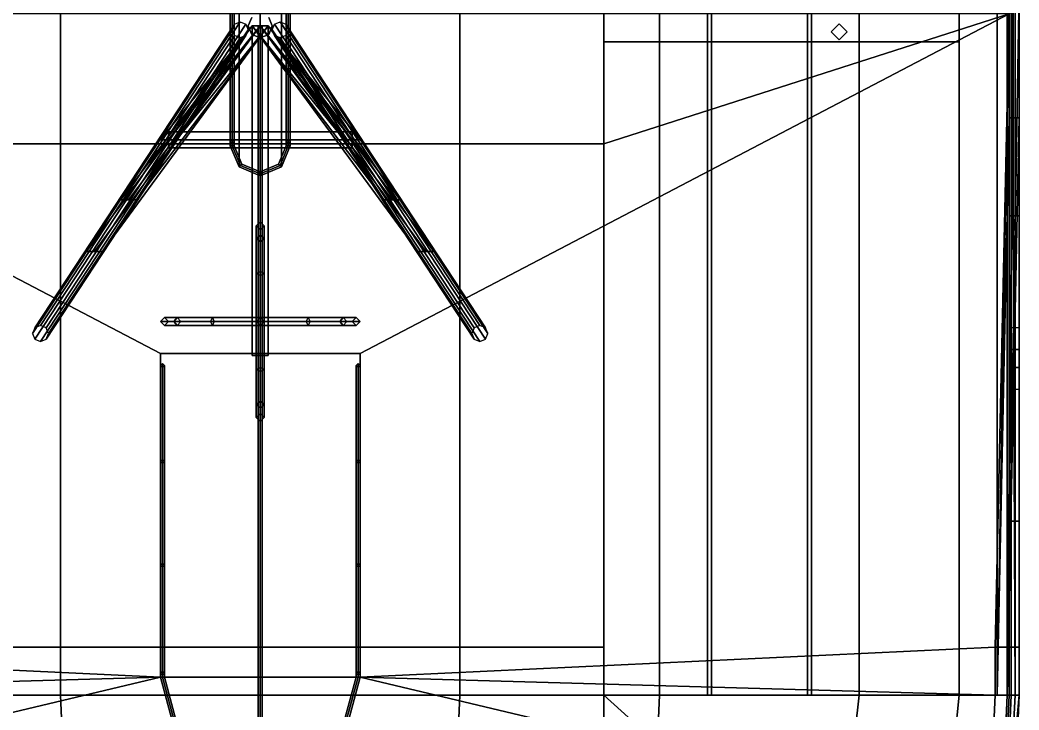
# Model space of a CAD drawing. Header units: millimetres. Extents: x -4 to 4, y -29 to 80.
# Drawn here: x -1.2 to 3.8, y -8.9 to -5.44 of the extents above; entities that cross this region are included whole.
import ezdxf

# ---------------------------------------------------------------- set-up
doc = ezdxf.new("R2010")
doc.units = ezdxf.units.MM
for name, color, linetype in [('deck', 2, 'Continuous'), ('railings', 6, 'Continuous'), ('rails', 5, 'Continuous'), ('superstructure', 3, 'Continuous')]:
    doc.layers.add(name, color=color, linetype=linetype)

msp = doc.modelspace()

# ---------------------------------------------------------------- linework, layer by layer
for points in [[(-2, -4.21, -2.33), (-1, -4.21, -2.36), (-1, -8.82, -2.36), (-2, -8.82, -2.33)], [(-1, -4.21, -2.36), (1, -4.21, -2.36), (1, -8.82, -2.36), (-1, -8.82, -2.36)], [(1, -4.21, -2.36), (2, -4.21, -2.33), (2, -8.82, -2.33), (1, -8.82, -2.36)], [(2, -4.21, -2.33), (3, -4.21, -2.15), (3, -8.82, -2.15), (2, -8.82, -2.33)], [(3, -4.21, -2.15), (3.5, -4.21, -1.75), (3.5, -8.82, -1.75), (3, -8.82, -2.15)], [(3.5, -4.21, -1.75), (3.8, -4.21, -0.91), (3.8, -8.82, -0.91), (3.5, -8.82, -1.75)], [(3.69, -8.82, 1.69), (3.69, -8.82, 1.69), (3.75, -5.29, 1.86), (3.69, -4.21, 1.69)], [(3.76, -4.21, 1.67), (3.74, -4.21, 1.69), (3.74, -8.82, 1.69), (3.76, -8.82, 1.67)], [(3.74, -4.21, 1.61), (3.76, -4.21, 1.63), (3.76, -8.82, 1.63), (3.74, -8.82, 1.61)], [(3.762, -4.21, 1.2751), (3.74, -4.21, 1.61), (3.74, -8.82, 1.61), (3.762, -6.44, 1.2751)], [(3.74, -8.82, 1.69), (3.74, -8.82, 1.69), (3.74, -4.21, 1.69), (3.8, -5.29, 1.86)], [(3.76, -4.21, 1.63), (3.76, -4.21, 1.67), (3.76, -8.82, 1.67), (3.76, -8.82, 1.63)], [(3.78, -4.21, 1.23), (3.762, -4.21, 1.2751), (3.762, -6.44, 1.2751), (3.78, -6.44, 1.23)], [(3.78, -4.21, 1), (3.7715, -4.21, 1.1301), (3.7715, -6.44, 1.1301), (3.78, -8.82, 1)], [(3.7715, -4.21, 1.1301), (3.78, -4.21, 1.16), (3.78, -6.44, 1.16), (3.7715, -6.44, 1.1301)], [(3.8, -4.21), (3.78, -4.21, 1), (3.78, -8.82, 1), (3.8, -8.82)], [(3.78, -4.21, 1.16), (3.78, -4.21, 1.23), (3.78, -6.44, 1.23), (3.78, -6.44, 1.16)], [(3.8, -4.21, -0.91), (3.8, -4.21), (3.8, -8.82), (3.8, -8.82, -0.91)], [(3.69, -8.82, 1.69), (3.69, -8.82, 1.69), (3.75, -5.93, 2.52), (3.75, -5.29, 1.86)], [(3.74, -8.82, 1.69), (3.74, -8.82, 1.69), (3.8, -5.29, 1.86), (3.8, -5.93, 2.52)], [(3.75, -5.93, 2.52), (3.8, -5.93, 2.52), (3.8, -5.29, 1.86), (3.75, -5.29, 1.86)], [(3.69, -8.82, 1.69), (3.75, -8.82, 3.56), (3.75, -6.42, 3.56), (3.75, -5.93, 2.52)], [(3.8, -8.82, 3.56), (3.74, -8.82, 1.69), (3.8, -5.93, 2.52), (3.8, -6.42, 3.56)], [(3.75, -6.42, 3.56), (3.8, -6.42, 3.56), (3.8, -5.93, 2.52), (3.75, -5.93, 2.52)], [(3.762, -6.5, 1.2751), (3.762, -6.44, 1.2751), (3.74, -8.82, 1.61)], [(3.75, -8.82, 3.56), (3.75, -8.82, 5.32), (3.75, -6.42, 5.32), (3.75, -6.42, 3.56)], [(3.75, -6.42, 5.32), (3.8, -6.42, 5.32), (3.8, -6.42, 3.56), (3.75, -6.42, 3.56)], [(3.78, -6.44, 1.16), (3.78, -6.44, 1.23), (3.762, -6.5, 1.2751), (3.7715, -6.5, 1.1301)], [(3.78, -6.44, 1.23), (3.762, -6.44, 1.2751), (3.762, -6.5, 1.2751)], [(3.7715, -6.44, 1.1301), (3.78, -6.44, 1.16), (3.7715, -6.5, 1.1301)], [(3.7715, -6.44, 1.1301), (3.7715, -6.5, 1.1301), (3.78, -8.82, 1)], [(3.8, -8.82, 5.32), (3.8, -8.82, 3.56), (3.8, -6.42, 3.56), (3.8, -6.42, 5.32)], [(3.7715, -6.5, 1.1301), (3.762, -6.5, 1.2751), (3.74, -8.82, 1.61), (3.78, -8.82, 1)], [(3.75, -7.09, 6.32), (3.75, -7.18, 6.32), (3.75, -7.29, 6.44), (3.75, -6.98, 6.44)], [(3.8, -6.98, 6.44), (3.8, -7.09, 6.32), (3.75, -7.09, 6.32), (3.75, -6.98, 6.44)], [(3.8, -7.29, 6.44), (3.8, -7.18, 6.32), (3.8, -7.09, 6.32), (3.8, -6.98, 6.44)], [(3.75, -7.09, 5.32), (3.75, -7.18, 5.32), (3.75, -7.18, 6.32), (3.75, -7.09, 6.32)], [(3.8, -7.09, 6.32), (3.8, -7.09, 5.32), (3.75, -7.09, 5.32), (3.75, -7.09, 6.32)], [(3.8, -7.18, 6.32), (3.8, -7.18, 5.32), (3.8, -7.09, 5.32), (3.8, -7.09, 6.32)], [(3.75, -7.18, 6.32), (3.75, -7.18, 5.32), (3.8, -7.18, 5.32), (3.8, -7.18, 6.32)], [(3.75, -7.29, 6.44), (3.75, -7.18, 6.32), (3.8, -7.18, 6.32), (3.8, -7.29, 6.44)], [(-0.72, -15.23, -2.36), (-1.72, -15.23, -2.33), (-2, -8.82, -2.33), (-1, -8.82, -2.36)], [(0.72, -15.23, -2.36), (-0.72, -15.23, -2.36), (-1, -8.82, -2.36), (1, -8.82, -2.36)], [(1.72, -15.23, -2.33), (0.72, -15.23, -2.36), (1, -8.82, -2.36), (2, -8.82, -2.33)], [(2.28, -15.23, -2.15), (1.72, -15.23, -2.33), (2, -8.82, -2.33), (3, -8.82, -2.15)], [(1.72, -8.82, 1.69), (1.72, -8.82, 3.56), (3.75, -8.82, 3.56), (3.69, -8.82, 1.69)], [(2.85, -15.23, -1.75), (2.28, -15.23, -2.15), (3, -8.82, -2.15), (3.5, -8.82, -1.75)], [(3.23, -15.23, -0.91), (2.85, -15.23, -1.75), (3.5, -8.82, -1.75), (3.8, -8.82, -0.91)], [(3.37, -15.23), (3.23, -15.23, -0.91), (3.8, -8.82, -0.91), (3.8, -8.82)], [(3.44, -15.23, 1), (3.37, -15.23), (3.8, -8.82), (3.78, -8.82, 1)], [(3.46, -15.23, 1.61), (3.44, -15.23, 1), (3.78, -8.82, 1), (3.74, -8.82, 1.61)], [(3.52, -15.23, 3.56), (3.46, -15.23, 1.69), (3.74, -8.82, 1.69), (3.8, -8.82, 3.56)], [(3.46, -15.23, 1.69), (3.48, -15.23, 1.67), (3.76, -8.82, 1.67), (3.74, -8.82, 1.69)], [(3.48, -15.23, 1.63), (3.46, -15.23, 1.61), (3.74, -8.82, 1.61), (3.76, -8.82, 1.63)], [(3.48, -15.23, 1.67), (3.48, -15.23, 1.63), (3.76, -8.82, 1.63), (3.76, -8.82, 1.67)], [(3.7212, -9.48, 3.56), (3.7212, -9.48, 5.32), (3.75, -8.82, 5.32), (3.75, -8.82, 3.56)], [(3.7712, -9.48, 5.32), (3.7712, -9.48, 3.56), (3.8, -8.82, 3.56), (3.8, -8.82, 5.32)]]:
    msp.add_3dface(points)
at = {"layer": 'deck'}
for points in [[(1.72, 9.14, 1.69), (1.72, -8.82, 1.69), (2.24, -8.82, 1.69), (2.24, -4.21, 1.69)], [(2.26, -4.21, 1.69), (2.26, -8.82, 1.69), (2.74, -8.82, 1.69), (2.74, -4.21, 1.69)], [(2.76, -4.21, 1.69), (2.76, -8.82, 1.69), (3.69, -8.82, 1.69), (3.69, -4.21, 1.69)]]:
    msp.add_3dface(points, dxfattribs=at)
at = {"layer": 'railings'}
msp.add_3dface([(3.74, -4.13, 2.74), (3.75, -6.04, 2.74), (3.75, -6.04, 2.68), (3.74, -4.13, 2.68)], dxfattribs=at)
at = {"layer": 'rails'}
for points in [[(2.24, -4.21, 1.71), (2.24, -8.82, 1.71), (2.26, -8.82, 1.71), (2.26, -4.21, 1.71)], [(2.24, -4.21, 1.69), (2.24, -8.82, 1.69), (2.24, -8.82, 1.71), (2.24, -4.21, 1.71)], [(2.26, -8.82, 1.71), (2.26, -8.82, 1.69), (2.26, -4.21, 1.69), (2.26, -4.21, 1.71)], [(2.74, -4.21, 1.69), (2.74, -8.82, 1.69), (2.74, -8.82, 1.71), (2.74, -4.21, 1.71)], [(2.74, -4.21, 1.71), (2.74, -8.82, 1.71), (2.76, -8.82, 1.71), (2.76, -4.21, 1.71)], [(2.76, -8.82, 1.71), (2.76, -8.82, 1.69), (2.76, -4.21, 1.69), (2.76, -4.21, 1.71)]]:
    msp.add_3dface(points, dxfattribs=at)
at = {"layer": 'superstructure'}
for points in [[(1.72, 5.26, 2.05), (1.72, -8.82, 1.69), (1.72, 9.14, 1.69), (1.72, 9.14, 2.05)], [(1.72, -5.55, 3.4), (1.72, -8.82, 1.69), (1.72, 5.26, 2.05), (1.72, 0.5, 3.4)], [(1.72, 0.5, 3.56), (1.72, -5.55, 3.56), (3.5, -5.55, 3.56), (3.5, 0.5, 3.56)], [(3.5, -5.55, 3.56), (3.5, -5.55, 3.4), (3.5, 0.5, 3.4), (3.5, 0.5, 3.56)], [(-0.1061, -5.2439, 13.68), (-0.1061, -6.1761, 13.68), (0, -6.22, 13.68), (0, -5.2, 13.68)], [(0, -5.2, 13.68), (0, -6.22, 13.68), (0.1061, -6.1761, 13.68), (0.1061, -5.2439, 13.68)], [(-0.15, -5.35, 13.68), (-0.15, -6.07, 13.68), (-0.1061, -6.1761, 13.68), (-0.1061, -5.2439, 13.68)], [(0.1061, -5.2439, 13.68), (0.1061, -6.1761, 13.68), (0.15, -6.07, 13.68), (0.15, -5.35, 13.68)], [(-0.15, -5.35, 13.63), (-0.15, -6.07, 13.63), (-0.15, -6.07, 13.68), (-0.15, -5.35, 13.68)], [(-0.14, -5.35, 14.03), (-0.15, -5.35, 14.02), (-0.15, -6.07, 14.02), (-0.14, -6.07, 14.03)], [(-0.15, -5.35, 14.02), (-0.14, -5.35, 14.01), (-0.14, -6.07, 14.01), (-0.15, -6.07, 14.02)], [(-0.13, -5.35, 14.02), (-0.14, -5.35, 14.03), (-0.14, -6.07, 14.03), (-0.13, -6.07, 14.02)], [(-0.14, -5.35, 14.01), (-0.13, -5.35, 14.02), (-0.13, -6.07, 14.02), (-0.14, -6.07, 14.01)], [(0.14, -5.35, 14.03), (0.13, -5.35, 14.02), (0.13, -6.07, 14.02), (0.14, -6.07, 14.03)], [(0.13, -5.35, 14.02), (0.14, -5.35, 14.01), (0.14, -6.07, 14.01), (0.13, -6.07, 14.02)], [(0.15, -5.35, 14.02), (0.14, -5.35, 14.03), (0.14, -6.07, 14.03), (0.15, -6.07, 14.02)], [(0.14, -5.35, 14.01), (0.15, -5.35, 14.02), (0.15, -6.07, 14.02), (0.14, -6.07, 14.01)], [(0.15, -6.07, 13.63), (0.15, -5.35, 13.63), (0.15, -5.35, 13.68), (0.15, -6.07, 13.68)], [(1.72, -6.42, 4.16), (1.72, -6.42, 3.56), (1.72, -5.36, 3.56), (1.72, -5.36, 4.16)], [(3.75, -6.42, 5.32), (3.8, -6.42, 5.32), (3.8, -5.36, 5.32), (3.75, -5.41, 5.32)], [(3.75, -7.95, 7.48), (3.8, -7.95, 7.48), (3.8, -5.36, 7.48), (3.75, -5.41, 7.48)], [(3.8, -5.36, 4.16), (3.8, -5.36, 5.32), (3.8, -6.42, 5.32), (3.8, -6.42, 4.16)], [(3.8, -5.36, 6.44), (3.8, -5.36, 7.48), (3.8, -7.95, 7.48), (3.8, -8.58, 6.44)], [(-3.75, -5.41, 4.25), (-1.72, -6.06, 4.25), (1.72, -6.06, 4.25), (3.75, -5.41, 4.25)], [(-3.75, -5.41, 6.55), (-0.5, -7.11, 6.55), (0.5, -7.11, 6.55), (3.75, -5.41, 6.55)], [(-3.75, -5.41, 6.55), (-3.68, -8.58, 6.55), (-0.5, -8.73, 6.55), (-0.5, -7.11, 6.55)], [(-1.1, -6.97, 6.55), (-1.1283, -6.9817, 6.55), (-0.1283, -5.4617, 13.63), (-0.1, -5.45, 13.63)], [(-1.0717, -6.9817, 6.55), (-1.1, -6.97, 6.55), (-0.1, -5.45, 13.63), (-0.0717, -5.4617, 13.63)], [(-0.0424, -5.4276, 6.55), (-0.06, -5.47, 6.55), (-0.06, -5.47, 13.63), (-0.0424, -5.4276, 13.63)], [(0.06, -5.47, 6.55), (0.0424, -5.4276, 6.55), (0.0424, -5.4276, 13.63), (0.06, -5.47, 13.63)], [(1.1, -6.97, 6.55), (1.0717, -6.9817, 6.55), (0.0717, -5.4617, 13.63), (0.1, -5.45, 13.63)], [(1.1283, -6.9817, 6.55), (1.1, -6.97, 6.55), (0.1, -5.45, 13.63), (0.1283, -5.4617, 13.63)], [(0.5, -8.73, 6.55), (3.68, -8.58, 6.55), (3.75, -5.41, 6.55), (0.5, -7.11, 6.55)], [(1.72, -6.06, 4.25), (1.72, -8.82, 4.25), (3.75, -8.82, 4.25), (3.75, -5.41, 4.25)], [(3.68, -8.58, 6.55), (3.75, -8.58, 6.55), (3.75, -5.41, 6.55)], [(3.75, -6.42, 4.25), (3.75, -6.42, 5.32), (3.75, -5.41, 5.32), (3.75, -5.41, 4.25)], [(3.75, -8.58, 6.55), (3.75, -7.95, 7.48), (3.75, -5.41, 7.48), (3.75, -5.41, 6.55)], [(-1.1283, -6.9817, 6.55), (-1.14, -7.01, 6.55), (-0.14, -5.49, 13.63), (-0.1283, -5.4617, 13.63)], [(-1.14, -7.01, 6.55), (-1.1283, -7.0383, 6.55), (-0.1283, -5.5183, 13.63), (-0.14, -5.49, 13.63)], [(-1.06, -7.01, 6.55), (-1.0717, -6.9817, 6.55), (-0.0717, -5.4617, 13.63), (-0.06, -5.49, 13.63)], [(-1.0717, -7.0383, 6.55), (-1.06, -7.01, 6.55), (-0.06, -5.49, 13.63), (-0.0717, -5.5183, 13.63)], [(0, -5.47, 8.5), (-0.04, -5.47, 8.46), (-0.87, -6.6, 8.46), (-0.83, -6.6, 8.5)], [(-0.04, -5.47, 8.46), (0, -5.47, 8.42), (-0.83, -6.6, 8.42), (-0.87, -6.6, 8.46)], [(0.04, -5.47, 8.46), (0, -5.47, 8.5), (-0.83, -6.6, 8.5), (-0.79, -6.6, 8.46)], [(0, -5.47, 8.42), (0.04, -5.47, 8.46), (-0.79, -6.6, 8.46), (-0.83, -6.6, 8.42)], [(0, -5.47, 9.74), (-0.04, -5.47, 9.7), (-0.7, -6.34, 9.7), (-0.66, -6.34, 9.74)], [(-0.04, -5.47, 9.7), (0, -5.47, 9.66), (-0.66, -6.34, 9.66), (-0.7, -6.34, 9.7)], [(0.04, -5.47, 9.7), (0, -5.47, 9.74), (-0.66, -6.34, 9.74), (-0.62, -6.34, 9.7)], [(0, -5.47, 9.66), (0.04, -5.47, 9.7), (-0.62, -6.34, 9.7), (-0.66, -6.34, 9.66)], [(0, -5.47, 11.1), (-0.04, -5.47, 11.06), (-0.5, -6.04, 11.06), (-0.46, -6.04, 11.1)], [(-0.04, -5.47, 11.06), (0, -5.47, 11.02), (-0.46, -6.04, 11.02), (-0.5, -6.04, 11.06)], [(0.04, -5.47, 11.06), (0, -5.47, 11.1), (-0.46, -6.04, 11.1), (-0.42, -6.04, 11.06)], [(0, -5.47, 11.02), (0.04, -5.47, 11.06), (-0.42, -6.04, 11.06), (-0.46, -6.04, 11.02)], [(-0.06, -5.47, 6.55), (-0.0424, -5.5124, 6.55), (-0.0424, -5.5124, 13.63), (-0.06, -5.47, 13.63)], [(-0.04, -5.47, 8.46), (0, -5.47, 8.42), (0.83, -6.6, 8.42), (0.79, -6.6, 8.46)], [(0, -5.47, 8.5), (-0.04, -5.47, 8.46), (0.79, -6.6, 8.46), (0.83, -6.6, 8.5)], [(-0.04, -5.47, 9.7), (0, -5.47, 9.66), (0.66, -6.34, 9.66), (0.62, -6.34, 9.7)], [(0, -5.47, 9.74), (-0.04, -5.47, 9.7), (0.62, -6.34, 9.7), (0.66, -6.34, 9.74)], [(-0.04, -5.47, 11.06), (0, -5.47, 11.02), (0.46, -6.04, 11.02), (0.42, -6.04, 11.06)], [(0, -5.47, 11.1), (-0.04, -5.47, 11.06), (0.42, -6.04, 11.06), (0.46, -6.04, 11.1)], [(0, -5.47, 11.1), (-0.04, -5.47, 11.06), (-0.04, -7.12, 11.06), (0, -7.12, 11.1)], [(-0.04, -5.47, 11.06), (0, -5.47, 11.02), (0, -7.12, 11.02), (-0.04, -7.12, 11.06)], [(0, -28.3, 6.88), (-0.01, -28.3, 6.89), (-0.01, -5.47, 13.58), (0, -5.47, 13.57)], [(-0.01, -28.3, 6.89), (0, -28.3, 6.9), (0, -5.47, 13.59), (-0.01, -5.47, 13.58)], [(0, -5.47, 8.42), (0.04, -5.47, 8.46), (0.87, -6.6, 8.46), (0.83, -6.6, 8.42)], [(0.04, -5.47, 8.46), (0, -5.47, 8.5), (0.83, -6.6, 8.5), (0.87, -6.6, 8.46)], [(0, -5.47, 9.66), (0.04, -5.47, 9.7), (0.7, -6.34, 9.7), (0.66, -6.34, 9.66)], [(0.04, -5.47, 9.7), (0, -5.47, 9.74), (0.66, -6.34, 9.74), (0.7, -6.34, 9.7)], [(0, -5.47, 11.02), (0.04, -5.47, 11.06), (0.5, -6.04, 11.06), (0.46, -6.04, 11.02)], [(0.04, -5.47, 11.06), (0, -5.47, 11.1), (0.46, -6.04, 11.1), (0.5, -6.04, 11.06)], [(0.04, -5.47, 11.06), (0, -5.47, 11.1), (0, -7.12, 11.1), (0.04, -7.12, 11.06)], [(0, -5.47, 11.02), (0.04, -5.47, 11.06), (0.04, -7.12, 11.06), (0, -7.12, 11.02)], [(0.01, -28.3, 6.89), (0, -28.3, 6.88), (0, -5.47, 13.57), (0.01, -5.47, 13.58)], [(0, -28.3, 6.9), (0.01, -28.3, 6.89), (0.01, -5.47, 13.58), (0, -5.47, 13.59)], [(0.0424, -5.5124, 6.55), (0.06, -5.47, 6.55), (0.06, -5.47, 13.63), (0.0424, -5.5124, 13.63)], [(1.0717, -6.9817, 6.55), (1.06, -7.01, 6.55), (0.06, -5.49, 13.63), (0.0717, -5.4617, 13.63)], [(1.06, -7.01, 6.55), (1.0717, -7.0383, 6.55), (0.0717, -5.5183, 13.63), (0.06, -5.49, 13.63)], [(1.14, -7.01, 6.55), (1.1283, -6.9817, 6.55), (0.1283, -5.4617, 13.63), (0.14, -5.49, 13.63)], [(1.1283, -7.0383, 6.55), (1.14, -7.01, 6.55), (0.14, -5.49, 13.63), (0.1283, -5.5183, 13.63)], [(2.9, -5.46, 1.69), (2.86, -5.5, 1.69), (2.86, -5.5, 3.4), (2.9, -5.46, 3.4)], [(2.86, -5.5, 1.69), (2.9, -5.54, 1.69), (2.9, -5.54, 3.4), (2.86, -5.5, 3.4)], [(2.94, -5.5, 1.69), (2.9, -5.46, 1.69), (2.9, -5.46, 3.4), (2.94, -5.5, 3.4)], [(2.9, -5.54, 1.69), (2.94, -5.5, 1.69), (2.94, -5.5, 3.4), (2.9, -5.54, 3.4)], [(-1.1283, -7.0383, 6.55), (-1.1, -7.05, 6.55), (-0.1, -5.53, 13.63), (-0.1283, -5.5183, 13.63)], [(-1.1, -7.05, 6.55), (-1.0717, -7.0383, 6.55), (-0.0717, -5.5183, 13.63), (-0.1, -5.53, 13.63)], [(-0.0424, -5.5124, 6.55), (0, -5.53, 6.55), (0, -5.53, 13.63), (-0.0424, -5.5124, 13.63)], [(0, -5.53, 6.55), (0.0424, -5.5124, 6.55), (0.0424, -5.5124, 13.63), (0, -5.53, 13.63)], [(1.0717, -7.0383, 6.55), (1.1, -7.05, 6.55), (0.1, -5.53, 13.63), (0.0717, -5.5183, 13.63)], [(1.1, -7.05, 6.55), (1.1283, -7.0383, 6.55), (0.1283, -5.5183, 13.63), (0.1, -5.53, 13.63)], [(1.72, -5.55, 3.56), (1.72, -5.55, 3.4), (3.5, -5.55, 3.4), (3.5, -5.55, 3.56)], [(1.72, -8.82, 3.56), (1.72, -8.82, 1.69), (1.72, -5.55, 3.4), (1.72, -5.55, 3.56)], [(-0.14, -5.68, 13.68), (-0.15, -5.69, 13.68), (-0.15, -5.69, 14.02), (-0.14, -5.68, 14.01)], [(-0.15, -5.69, 13.68), (-0.14, -5.7, 13.68), (-0.14, -5.7, 14.01), (-0.15, -5.69, 14.02)], [(-0.13, -5.69, 13.68), (-0.14, -5.68, 13.68), (-0.14, -5.68, 14.01), (-0.13, -5.69, 14.02)], [(-0.14, -5.7, 13.68), (-0.13, -5.69, 13.68), (-0.13, -5.69, 14.02), (-0.14, -5.7, 14.01)], [(0.14, -5.68, 13.68), (0.13, -5.69, 13.68), (0.13, -5.69, 14.02), (0.14, -5.68, 14.01)], [(0.13, -5.69, 13.68), (0.14, -5.7, 13.68), (0.14, -5.7, 14.01), (0.13, -5.69, 14.02)], [(0.15, -5.69, 13.68), (0.14, -5.68, 13.68), (0.14, -5.68, 14.01), (0.15, -5.69, 14.02)], [(0.14, -5.7, 13.68), (0.15, -5.69, 13.68), (0.15, -5.69, 14.02), (0.14, -5.7, 14.01)], [(0.46, -6.04, 11.1), (0.46, -6, 11.06), (-0.46, -6, 11.06), (-0.46, -6.04, 11.1)], [(0.46, -6, 11.06), (0.46, -6.04, 11.02), (-0.46, -6.04, 11.02), (-0.46, -6, 11.06)], [(0.46, -6.08, 11.06), (0.46, -6.04, 11.1), (-0.46, -6.04, 11.1), (-0.46, -6.08, 11.06)], [(0.46, -6.04, 11.02), (0.46, -6.08, 11.06), (-0.46, -6.08, 11.06), (-0.46, -6.04, 11.02)], [(-0.14, -6.04, 13.68), (-0.15, -6.05, 13.68), (-0.15, -6.05, 14.02), (-0.14, -6.04, 14.01)], [(-0.15, -6.05, 13.68), (-0.14, -6.06, 13.68), (-0.14, -6.06, 14.01), (-0.15, -6.05, 14.02)], [(-0.13, -6.05, 13.68), (-0.14, -6.04, 13.68), (-0.14, -6.04, 14.01), (-0.13, -6.05, 14.02)], [(-0.14, -6.06, 13.68), (-0.13, -6.05, 13.68), (-0.13, -6.05, 14.02), (-0.14, -6.06, 14.01)], [(0.14, -6.04, 13.68), (0.13, -6.05, 13.68), (0.13, -6.05, 14.02), (0.14, -6.04, 14.01)], [(0.13, -6.05, 13.68), (0.14, -6.06, 13.68), (0.14, -6.06, 14.01), (0.13, -6.05, 14.02)], [(0.15, -6.05, 13.68), (0.14, -6.04, 13.68), (0.14, -6.04, 14.01), (0.15, -6.05, 14.02)], [(0.14, -6.06, 13.68), (0.15, -6.05, 13.68), (0.15, -6.05, 14.02), (0.14, -6.06, 14.01)], [(1.72, -8.58, 6.24), (1.72, -6.06, 4.25), (-1.72, -6.06, 4.25), (-1.72, -8.58, 6.24)], [(1.72, -6.06, 6.44), (1.72, -6.06, 4.25), (-1.72, -6.06, 4.25), (-1.72, -6.06, 6.44)], [(1.72, -6.06, 4.25), (1.72, -8.58, 6.24), (-1.72, -8.58, 6.24), (-1.72, -6.06, 4.25)], [(-0.15, -6.07, 13.63), (-0.1061, -6.1761, 13.63), (-0.1061, -6.1761, 13.68), (-0.15, -6.07, 13.68)], [(-0.1061, -6.1761, 14.02), (-0.099, -6.169, 14.03), (-0.14, -6.07, 14.03), (-0.15, -6.07, 14.02)], [(-0.099, -6.169, 14.01), (-0.1061, -6.1761, 14.02), (-0.15, -6.07, 14.02), (-0.14, -6.07, 14.01)], [(-0.099, -6.169, 14.03), (-0.0919, -6.1619, 14.02), (-0.13, -6.07, 14.02), (-0.14, -6.07, 14.03)], [(-0.0919, -6.1619, 14.02), (-0.099, -6.169, 14.01), (-0.14, -6.07, 14.01), (-0.13, -6.07, 14.02)], [(0.14, -6.07, 14.03), (0.13, -6.07, 14.02), (0.0919, -6.1619, 14.02), (0.099, -6.169, 14.03)], [(0.13, -6.07, 14.02), (0.14, -6.07, 14.01), (0.099, -6.169, 14.01), (0.0919, -6.1619, 14.02)], [(0.15, -6.07, 14.02), (0.14, -6.07, 14.03), (0.099, -6.169, 14.03), (0.1061, -6.1761, 14.02)], [(0.14, -6.07, 14.01), (0.15, -6.07, 14.02), (0.1061, -6.1761, 14.02), (0.099, -6.169, 14.01)], [(0.1061, -6.1761, 13.63), (0.15, -6.07, 13.63), (0.15, -6.07, 13.68), (0.1061, -6.1761, 13.68)], [(1.72, -11.39, 6.24), (1.72, -11.39, 4.25), (1.72, -6.06, 4.25), (1.72, -8.58, 6.24)], [(1.72, -8.58, 6.44), (1.72, -8.58, 6.24), (1.72, -6.06, 4.25), (1.72, -6.06, 6.44)], [(0, -6.22, 14.02), (0, -6.21, 14.03), (-0.099, -6.169, 14.03), (-0.1061, -6.1761, 14.02)], [(0, -6.21, 14.01), (0, -6.22, 14.02), (-0.1061, -6.1761, 14.02), (-0.099, -6.169, 14.01)], [(-0.1061, -6.1761, 13.63), (0, -6.22, 13.63), (0, -6.22, 13.68), (-0.1061, -6.1761, 13.68)], [(0, -6.21, 14.03), (0, -6.2, 14.02), (-0.0919, -6.1619, 14.02), (-0.099, -6.169, 14.03)], [(0, -6.2, 14.02), (0, -6.21, 14.01), (-0.099, -6.169, 14.01), (-0.0919, -6.1619, 14.02)], [(0, -6.2, 13.68), (-0.01, -6.21, 13.68), (-0.01, -6.21, 14.01), (0, -6.2, 14.02)], [(0.099, -6.169, 14.03), (0.0919, -6.1619, 14.02), (0, -6.2, 14.02), (0, -6.21, 14.03)], [(0.0919, -6.1619, 14.02), (0.099, -6.169, 14.01), (0, -6.21, 14.01), (0, -6.2, 14.02)], [(0.1061, -6.1761, 14.02), (0.099, -6.169, 14.03), (0, -6.21, 14.03), (0, -6.22, 14.02)], [(0.099, -6.169, 14.01), (0.1061, -6.1761, 14.02), (0, -6.22, 14.02), (0, -6.21, 14.01)], [(0, -6.22, 13.63), (0.1061, -6.1761, 13.63), (0.1061, -6.1761, 13.68), (0, -6.22, 13.68)], [(0.01, -6.21, 13.68), (0, -6.2, 13.68), (0, -6.2, 14.02), (0.01, -6.21, 14.01)], [(-0.01, -6.21, 13.68), (0, -6.22, 13.68), (0, -6.22, 14.02), (-0.01, -6.21, 14.01)], [(0, -6.22, 13.68), (0.01, -6.21, 13.68), (0.01, -6.21, 14.01), (0, -6.22, 14.02)], [(0, -6.45, 12.01), (-0.02, -6.47, 12.01), (-0.02, -6.5343, 12.25), (0, -6.517, 12.26)], [(0, -6.517, 11.76), (-0.02, -6.5343, 11.77), (-0.02, -6.47, 12.01), (0, -6.45, 12.01)], [(0.02, -6.47, 12.01), (0, -6.45, 12.01), (0, -6.517, 12.26), (0.02, -6.5343, 12.25)], [(0.02, -6.5343, 11.77), (0, -6.517, 11.76), (0, -6.45, 12.01), (0.02, -6.47, 12.01)], [(3.75, -7.09, 5.32), (3.8, -7.09, 5.32), (3.8, -6.42, 5.32), (3.75, -6.42, 5.32)], [(-0.02, -6.47, 12.01), (0, -6.49, 12.01), (0, -6.5516, 12.24), (-0.02, -6.5343, 12.25)], [(-0.02, -6.5343, 11.77), (0, -6.5516, 11.78), (0, -6.49, 12.01), (-0.02, -6.47, 12.01)], [(0, -6.49, 12.01), (0.02, -6.47, 12.01), (0.02, -6.5343, 12.25), (0, -6.5516, 12.24)], [(0, -6.5516, 11.78), (0.02, -6.5343, 11.77), (0.02, -6.47, 12.01), (0, -6.49, 12.01)], [(0, -6.517, 12.26), (-0.02, -6.5343, 12.25), (-0.02, -6.71, 12.4257), (0, -6.7, 12.443)], [(0, -6.7, 11.577), (-0.02, -6.71, 11.5943), (-0.02, -6.5343, 11.77), (0, -6.517, 11.76)], [(-0.02, -6.5343, 12.25), (0, -6.5516, 12.24), (0, -6.72, 12.4084), (-0.02, -6.71, 12.4257)], [(-0.02, -6.71, 11.5943), (0, -6.72, 11.6116), (0, -6.5516, 11.78), (-0.02, -6.5343, 11.77)], [(0.02, -6.5343, 12.25), (0, -6.517, 12.26), (0, -6.7, 12.443), (0.02, -6.71, 12.4257)], [(0.02, -6.71, 11.5943), (0, -6.7, 11.577), (0, -6.517, 11.76), (0.02, -6.5343, 11.77)], [(0, -6.5516, 12.24), (0.02, -6.5343, 12.25), (0.02, -6.71, 12.4257), (0, -6.72, 12.4084)], [(0, -6.72, 11.6116), (0.02, -6.71, 11.5943), (0.02, -6.5343, 11.77), (0, -6.5516, 11.78)], [(0, -6.7, 12.443), (-0.02, -6.71, 12.4257), (-0.02, -6.95, 12.49), (0, -6.95, 12.51)], [(0, -6.95, 11.51), (-0.02, -6.95, 11.53), (-0.02, -6.71, 11.5943), (0, -6.7, 11.577)], [(0.02, -6.71, 12.4257), (0, -6.7, 12.443), (0, -6.95, 12.51), (0.02, -6.95, 12.49)], [(0.02, -6.95, 11.53), (0, -6.95, 11.51), (0, -6.7, 11.577), (0.02, -6.71, 11.5943)], [(-0.02, -6.71, 12.4257), (0, -6.72, 12.4084), (0, -6.95, 12.47), (-0.02, -6.95, 12.49)], [(-0.02, -6.95, 11.53), (0, -6.95, 11.55), (0, -6.72, 11.6116), (-0.02, -6.71, 11.5943)], [(0, -6.72, 12.4084), (0.02, -6.71, 12.4257), (0.02, -6.95, 12.49), (0, -6.95, 12.47)], [(0, -6.95, 11.55), (0.02, -6.95, 11.53), (0.02, -6.71, 11.5943), (0, -6.72, 11.6116)], [(-0.433, -6.95, 12.26), (-0.4157, -6.93, 12.25), (-0.48, -6.93, 12.01), (-0.5, -6.95, 12.01)], [(-0.5, -6.95, 12.01), (-0.48, -6.93, 12.01), (-0.4157, -6.93, 11.77), (-0.433, -6.95, 11.76)], [(-0.4157, -6.97, 12.25), (-0.433, -6.95, 12.26), (-0.5, -6.95, 12.01), (-0.48, -6.97, 12.01)], [(-0.48, -6.97, 12.01), (-0.5, -6.95, 12.01), (-0.433, -6.95, 11.76), (-0.4157, -6.97, 11.77)], [(-0.4157, -6.93, 12.25), (-0.3984, -6.95, 12.24), (-0.46, -6.95, 12.01), (-0.48, -6.93, 12.01)], [(-0.48, -6.93, 12.01), (-0.46, -6.95, 12.01), (-0.3984, -6.95, 11.78), (-0.4157, -6.93, 11.77)], [(-0.3984, -6.95, 12.24), (-0.4157, -6.97, 12.25), (-0.48, -6.97, 12.01), (-0.46, -6.95, 12.01)], [(-0.46, -6.95, 12.01), (-0.48, -6.97, 12.01), (-0.4157, -6.97, 11.77), (-0.3984, -6.95, 11.78)], [(-0.25, -6.95, 12.443), (-0.24, -6.93, 12.4257), (-0.4157, -6.93, 12.25), (-0.433, -6.95, 12.26)], [(-0.433, -6.95, 11.76), (-0.4157, -6.93, 11.77), (-0.24, -6.93, 11.5943), (-0.25, -6.95, 11.577)], [(-0.24, -6.97, 12.4257), (-0.25, -6.95, 12.443), (-0.433, -6.95, 12.26), (-0.4157, -6.97, 12.25)], [(-0.4157, -6.97, 11.77), (-0.433, -6.95, 11.76), (-0.25, -6.95, 11.577), (-0.24, -6.97, 11.5943)], [(-0.24, -6.93, 12.4257), (-0.23, -6.95, 12.4084), (-0.3984, -6.95, 12.24), (-0.4157, -6.93, 12.25)], [(-0.4157, -6.93, 11.77), (-0.3984, -6.95, 11.78), (-0.23, -6.95, 11.6116), (-0.24, -6.93, 11.5943)], [(-0.23, -6.95, 12.4084), (-0.24, -6.97, 12.4257), (-0.4157, -6.97, 12.25), (-0.3984, -6.95, 12.24)], [(-0.3984, -6.95, 11.78), (-0.4157, -6.97, 11.77), (-0.24, -6.97, 11.5943), (-0.23, -6.95, 11.6116)], [(0, -6.95, 12.51), (0, -6.93, 12.49), (-0.24, -6.93, 12.4257), (-0.25, -6.95, 12.443)], [(-0.25, -6.95, 11.577), (-0.24, -6.93, 11.5943), (0, -6.93, 11.53), (0, -6.95, 11.51)], [(0, -6.97, 12.49), (0, -6.95, 12.51), (-0.25, -6.95, 12.443), (-0.24, -6.97, 12.4257)], [(-0.24, -6.97, 11.5943), (-0.25, -6.95, 11.577), (0, -6.95, 11.51), (0, -6.97, 11.53)], [(0, -6.93, 12.49), (0, -6.95, 12.47), (-0.23, -6.95, 12.4084), (-0.24, -6.93, 12.4257)], [(-0.24, -6.93, 11.5943), (-0.23, -6.95, 11.6116), (0, -6.95, 11.55), (0, -6.93, 11.53)], [(0, -6.95, 12.47), (0, -6.97, 12.49), (-0.24, -6.97, 12.4257), (-0.23, -6.95, 12.4084)], [(-0.23, -6.95, 11.6116), (-0.24, -6.97, 11.5943), (0, -6.97, 11.53), (0, -6.95, 11.55)], [(0, -6.93, 11.1), (-0.02, -6.95, 11.08), (-0.02, -6.95, 11.5154), (0, -6.93, 11.5154)], [(0, -6.95, 12.51), (-0.02, -6.95, 12.49), (-0.02, -7.19, 12.4257), (0, -7.2, 12.443)], [(-0.02, -6.95, 12.49), (0, -6.95, 12.47), (0, -7.18, 12.4084), (-0.02, -7.19, 12.4257)], [(0, -7.2, 11.577), (-0.02, -7.19, 11.5943), (-0.02, -6.95, 11.53), (0, -6.95, 11.51)], [(-0.02, -7.19, 11.5943), (0, -7.18, 11.6116), (0, -6.95, 11.55), (-0.02, -6.95, 11.53)], [(-0.02, -6.95, 11.08), (0, -6.97, 11.1), (0, -6.97, 11.5154), (-0.02, -6.95, 11.5154)], [(0.25, -6.95, 12.443), (0.24, -6.93, 12.4257), (0, -6.93, 12.49), (0, -6.95, 12.51)], [(0.24, -6.93, 12.4257), (0.23, -6.95, 12.4084), (0, -6.95, 12.47), (0, -6.93, 12.49)], [(0, -6.95, 11.51), (0, -6.93, 11.53), (0.24, -6.93, 11.5943), (0.25, -6.95, 11.577)], [(0, -6.93, 11.53), (0, -6.95, 11.55), (0.23, -6.95, 11.6116), (0.24, -6.93, 11.5943)], [(0.02, -6.95, 11.08), (0, -6.93, 11.1), (0, -6.93, 11.5154), (0.02, -6.95, 11.5154)], [(0, -6.95, 12.47), (0.02, -6.95, 12.49), (0.02, -7.19, 12.4257), (0, -7.18, 12.4084)], [(0.02, -6.95, 12.49), (0, -6.95, 12.51), (0, -7.2, 12.443), (0.02, -7.19, 12.4257)], [(0, -7.18, 11.6116), (0.02, -7.19, 11.5943), (0.02, -6.95, 11.53), (0, -6.95, 11.55)], [(0.02, -7.19, 11.5943), (0, -7.2, 11.577), (0, -6.95, 11.51), (0.02, -6.95, 11.53)], [(0.23, -6.95, 12.4084), (0.24, -6.97, 12.4257), (0, -6.97, 12.49), (0, -6.95, 12.47)], [(0.24, -6.97, 12.4257), (0.25, -6.95, 12.443), (0, -6.95, 12.51), (0, -6.97, 12.49)], [(0, -6.95, 11.55), (0, -6.97, 11.53), (0.24, -6.97, 11.5943), (0.23, -6.95, 11.6116)], [(0, -6.97, 11.53), (0, -6.95, 11.51), (0.25, -6.95, 11.577), (0.24, -6.97, 11.5943)], [(0, -6.97, 11.1), (0.02, -6.95, 11.08), (0.02, -6.95, 11.5154), (0, -6.97, 11.5154)], [(0.4157, -6.93, 12.25), (0.3984, -6.95, 12.24), (0.23, -6.95, 12.4084), (0.24, -6.93, 12.4257)], [(0.24, -6.93, 11.5943), (0.23, -6.95, 11.6116), (0.3984, -6.95, 11.78), (0.4157, -6.93, 11.77)], [(0.3984, -6.95, 12.24), (0.4157, -6.97, 12.25), (0.24, -6.97, 12.4257), (0.23, -6.95, 12.4084)], [(0.23, -6.95, 11.6116), (0.24, -6.97, 11.5943), (0.4157, -6.97, 11.77), (0.3984, -6.95, 11.78)], [(0.433, -6.95, 12.26), (0.4157, -6.93, 12.25), (0.24, -6.93, 12.4257), (0.25, -6.95, 12.443)], [(0.25, -6.95, 11.577), (0.24, -6.93, 11.5943), (0.4157, -6.93, 11.77), (0.433, -6.95, 11.76)], [(0.4157, -6.97, 12.25), (0.433, -6.95, 12.26), (0.25, -6.95, 12.443), (0.24, -6.97, 12.4257)], [(0.24, -6.97, 11.5943), (0.25, -6.95, 11.577), (0.433, -6.95, 11.76), (0.4157, -6.97, 11.77)], [(0.48, -6.93, 12.01), (0.46, -6.95, 12.01), (0.3984, -6.95, 12.24), (0.4157, -6.93, 12.25)], [(0.4157, -6.93, 11.77), (0.3984, -6.95, 11.78), (0.46, -6.95, 12.01), (0.48, -6.93, 12.01)], [(0.46, -6.95, 12.01), (0.48, -6.97, 12.01), (0.4157, -6.97, 12.25), (0.3984, -6.95, 12.24)], [(0.3984, -6.95, 11.78), (0.4157, -6.97, 11.77), (0.48, -6.97, 12.01), (0.46, -6.95, 12.01)], [(0.5, -6.95, 12.01), (0.48, -6.93, 12.01), (0.4157, -6.93, 12.25), (0.433, -6.95, 12.26)], [(0.433, -6.95, 11.76), (0.4157, -6.93, 11.77), (0.48, -6.93, 12.01), (0.5, -6.95, 12.01)], [(0.48, -6.97, 12.01), (0.5, -6.95, 12.01), (0.433, -6.95, 12.26), (0.4157, -6.97, 12.25)], [(0.4157, -6.97, 11.77), (0.433, -6.95, 11.76), (0.5, -6.95, 12.01), (0.48, -6.97, 12.01)], [(-0.5, -7.11, 6.55), (-0.5, -8.73, 6.55), (-0.5, -8.73, 8.44), (-0.5, -7.11, 8.44)], [(0.5, -7.11, 8.44), (0.5, -7.11, 6.55), (-0.5, -7.11, 6.55), (-0.5, -7.11, 8.44)], [(-0.5, -7.11, 8.44), (-0.5, -8.73, 8.44), (0.5, -8.73, 8.44), (0.5, -7.11, 8.44)], [(0, -7.12, 11.1), (-0.04, -7.12, 11.06), (0, -7.12, 11.02), (0.04, -7.12, 11.06)], [(0.5, -8.73, 8.44), (0.5, -8.73, 6.55), (0.5, -7.11, 6.55), (0.5, -7.11, 8.44)], [(-0.49, -7.16, 8.96), (-0.5, -7.17, 8.95), (-0.5, -8.73, 8.95), (-0.49, -8.73, 8.96)], [(-0.49, -7.16, 9.49), (-0.5, -7.17, 9.48), (-0.5, -8.73, 9.48), (-0.49, -8.73, 9.49)], [(-0.49, -7.16, 8.44), (-0.5, -7.17, 8.44), (-0.5, -7.17, 9.48), (-0.49, -7.16, 9.49)], [(-0.5, -7.17, 8.95), (-0.49, -7.18, 8.94), (-0.49, -8.73, 8.94), (-0.5, -8.73, 8.95)], [(-0.5, -7.17, 9.48), (-0.49, -7.18, 9.47), (-0.49, -8.73, 9.47), (-0.5, -8.73, 9.48)], [(-0.5, -7.17, 8.44), (-0.49, -7.18, 8.44), (-0.49, -7.18, 9.47), (-0.5, -7.17, 9.48)], [(-0.48, -7.17, 8.95), (-0.49, -7.16, 8.96), (-0.49, -8.73, 8.96), (-0.48, -8.73, 8.95)], [(-0.48, -7.17, 9.48), (-0.49, -7.16, 9.49), (-0.49, -8.73, 9.49), (-0.48, -8.73, 9.48)], [(-0.48, -7.17, 8.44), (-0.49, -7.16, 8.44), (-0.49, -7.16, 9.49), (-0.48, -7.17, 9.48)], [(-0.49, -7.18, 8.94), (-0.48, -7.17, 8.95), (-0.48, -8.73, 8.95), (-0.49, -8.73, 8.94)], [(-0.49, -7.18, 9.47), (-0.48, -7.17, 9.48), (-0.48, -8.73, 9.48), (-0.49, -8.73, 9.47)], [(-0.49, -7.18, 8.44), (-0.48, -7.17, 8.44), (-0.48, -7.17, 9.48), (-0.49, -7.18, 9.47)], [(-0.02, -7.19, 12.4257), (0, -7.18, 12.4084), (0, -7.3484, 12.24), (-0.02, -7.3657, 12.25)], [(-0.02, -7.3657, 11.77), (0, -7.3484, 11.78), (0, -7.18, 11.6116), (-0.02, -7.19, 11.5943)], [(0, -7.2, 12.443), (-0.02, -7.19, 12.4257), (-0.02, -7.3657, 12.25), (0, -7.383, 12.26)], [(0, -7.383, 11.76), (-0.02, -7.3657, 11.77), (-0.02, -7.19, 11.5943), (0, -7.2, 11.577)], [(0, -7.18, 12.4084), (0.02, -7.19, 12.4257), (0.02, -7.3657, 12.25), (0, -7.3484, 12.24)], [(0, -7.3484, 11.78), (0.02, -7.3657, 11.77), (0.02, -7.19, 11.5943), (0, -7.18, 11.6116)], [(0.02, -7.19, 12.4257), (0, -7.2, 12.443), (0, -7.383, 12.26), (0.02, -7.3657, 12.25)], [(0.02, -7.3657, 11.77), (0, -7.383, 11.76), (0, -7.2, 11.577), (0.02, -7.19, 11.5943)], [(0.49, -7.16, 8.96), (0.48, -7.17, 8.95), (0.48, -8.73, 8.95), (0.49, -8.73, 8.96)], [(0.49, -7.16, 9.49), (0.48, -7.17, 9.48), (0.48, -8.73, 9.48), (0.49, -8.73, 9.49)], [(0.49, -7.16, 8.44), (0.48, -7.17, 8.44), (0.48, -7.17, 9.48), (0.49, -7.16, 9.49)], [(0.48, -7.17, 8.95), (0.49, -7.18, 8.94), (0.49, -8.73, 8.94), (0.48, -8.73, 8.95)], [(0.48, -7.17, 9.48), (0.49, -7.18, 9.47), (0.49, -8.73, 9.47), (0.48, -8.73, 9.48)], [(0.48, -7.17, 8.44), (0.49, -7.18, 8.44), (0.49, -7.18, 9.47), (0.48, -7.17, 9.48)], [(0.5, -7.17, 8.95), (0.49, -7.16, 8.96), (0.49, -8.73, 8.96), (0.5, -8.73, 8.95)], [(0.5, -7.17, 9.48), (0.49, -7.16, 9.49), (0.49, -8.73, 9.49), (0.5, -8.73, 9.48)], [(0.5, -7.17, 8.44), (0.49, -7.16, 8.44), (0.49, -7.16, 9.49), (0.5, -7.17, 9.48)], [(0.49, -7.18, 8.94), (0.5, -7.17, 8.95), (0.5, -8.73, 8.95), (0.49, -8.73, 8.94)], [(0.49, -7.18, 9.47), (0.5, -7.17, 9.48), (0.5, -8.73, 9.48), (0.49, -8.73, 9.47)], [(0.49, -7.18, 8.44), (0.5, -7.17, 8.44), (0.5, -7.17, 9.48), (0.49, -7.18, 9.47)], [(3.75, -8.82, 5.32), (3.8, -8.82, 5.32), (3.8, -7.18, 5.32), (3.75, -7.18, 5.32)], [(-0.02, -7.3657, 12.25), (0, -7.3484, 12.24), (0, -7.41, 12.01), (-0.02, -7.43, 12.01)], [(-0.02, -7.43, 12.01), (0, -7.41, 12.01), (0, -7.3484, 11.78), (-0.02, -7.3657, 11.77)], [(0, -7.3484, 12.24), (0.02, -7.3657, 12.25), (0.02, -7.43, 12.01), (0, -7.41, 12.01)], [(0, -7.41, 12.01), (0.02, -7.43, 12.01), (0.02, -7.3657, 11.77), (0, -7.3484, 11.78)], [(0, -7.383, 12.26), (-0.02, -7.3657, 12.25), (-0.02, -7.43, 12.01), (0, -7.45, 12.01)], [(0, -7.45, 12.01), (-0.02, -7.43, 12.01), (-0.02, -7.3657, 11.77), (0, -7.383, 11.76)], [(0.02, -7.3657, 12.25), (0, -7.383, 12.26), (0, -7.45, 12.01), (0.02, -7.43, 12.01)], [(0.02, -7.43, 12.01), (0, -7.45, 12.01), (0, -7.383, 11.76), (0.02, -7.3657, 11.77)], [(-0.49, -7.64, 8.44), (-0.5, -7.65, 8.44), (-0.5, -7.65, 9.48), (-0.49, -7.64, 9.47)], [(-0.5, -7.65, 8.44), (-0.49, -7.66, 8.44), (-0.49, -7.66, 9.47), (-0.5, -7.65, 9.48)], [(-0.48, -7.65, 8.44), (-0.49, -7.64, 8.44), (-0.49, -7.64, 9.47), (-0.48, -7.65, 9.48)], [(-0.49, -7.66, 8.44), (-0.48, -7.65, 8.44), (-0.48, -7.65, 9.48), (-0.49, -7.66, 9.47)], [(0.49, -7.64, 8.44), (0.48, -7.65, 8.44), (0.48, -7.65, 9.48), (0.49, -7.64, 9.47)], [(0.48, -7.65, 8.44), (0.49, -7.66, 8.44), (0.49, -7.66, 9.47), (0.48, -7.65, 9.48)], [(0.5, -7.65, 8.44), (0.49, -7.64, 8.44), (0.49, -7.64, 9.47), (0.5, -7.65, 9.48)], [(0.49, -7.66, 8.44), (0.5, -7.65, 8.44), (0.5, -7.65, 9.48), (0.49, -7.66, 9.47)], [(3.75, -8.58, 6.55), (3.75, -8.58, 7.7), (3.75, -7.95, 7.48), (3.75, -8.58, 6.55)], [(3.75, -8.58, 7.7), (3.8, -8.58, 7.7), (3.8, -7.95, 7.48), (3.75, -7.95, 7.48)], [(3.8, -8.58, 6.44), (3.8, -7.95, 7.48), (3.8, -8.58, 7.7), (3.8, -8.58, 6.44)], [(-0.49, -8.16, 8.44), (-0.5, -8.17, 8.44), (-0.5, -8.17, 9.48), (-0.49, -8.16, 9.47)], [(-0.5, -8.17, 8.44), (-0.49, -8.18, 8.44), (-0.49, -8.18, 9.47), (-0.5, -8.17, 9.48)], [(-0.48, -8.17, 8.44), (-0.49, -8.16, 8.44), (-0.49, -8.16, 9.47), (-0.48, -8.17, 9.48)], [(-0.49, -8.18, 8.44), (-0.48, -8.17, 8.44), (-0.48, -8.17, 9.48), (-0.49, -8.18, 9.47)], [(0.49, -8.16, 8.44), (0.48, -8.17, 8.44), (0.48, -8.17, 9.48), (0.49, -8.16, 9.47)], [(0.48, -8.17, 8.44), (0.49, -8.18, 8.44), (0.49, -8.18, 9.47), (0.48, -8.17, 9.48)], [(0.5, -8.17, 8.44), (0.49, -8.16, 8.44), (0.49, -8.16, 9.47), (0.5, -8.17, 9.48)], [(0.49, -8.18, 8.44), (0.5, -8.17, 8.44), (0.5, -8.17, 9.48), (0.49, -8.18, 9.47)], [(-3.68, -8.58, 6.55), (-3.68, -8.82, 6.55), (-0.5, -8.73, 6.55)], [(0.5, -8.73, 6.55), (0.5, -8.73, 6.55), (3.68, -8.82, 6.55), (3.68, -8.58, 6.55)], [(3.68, -8.58, 6.55), (3.68, -8.82, 6.55), (3.68, -8.82, 7.7), (3.68, -8.58, 7.7)], [(3.8, -8.82, 7.7), (3.8, -8.58, 7.7), (3.68, -8.58, 7.7), (3.68, -8.82, 7.7)], [(3.75, -8.58, 6.55), (3.68, -8.58, 6.55), (3.68, -8.58, 7.7), (3.75, -8.58, 7.7)], [(3.8, -8.82, 6.83), (3.8, -8.58, 6.83), (3.75, -8.58, 7.42), (3.75, -8.82, 7.42)], [(3.8, -8.58, 6.83), (3.8, -8.58, 6.83), (3.8, -8.58, 7.42), (3.75, -8.58, 7.42)], [(3.8, -8.82, 6.24), (3.8, -8.58, 6.24), (3.8, -8.58, 6.83), (3.8, -8.82, 6.83)], [(3.8, -8.82, 7.42), (3.8, -8.58, 7.42), (3.8, -8.58, 7.7), (3.8, -8.82, 7.7)], [(-0.49, -8.7, 8.44), (-0.5, -8.71, 8.44), (-0.5, -8.71, 9.48), (-0.49, -8.7, 9.47)], [(-0.48, -8.71, 8.44), (-0.49, -8.7, 8.44), (-0.49, -8.7, 9.47), (-0.48, -8.71, 9.48)], [(0.49, -8.7, 8.44), (0.48, -8.71, 8.44), (0.48, -8.71, 9.48), (0.49, -8.7, 9.47)], [(0.5, -8.71, 8.44), (0.49, -8.7, 8.44), (0.49, -8.7, 9.47), (0.5, -8.71, 9.48)], [(-3.68, -8.82, 6.55), (-3.65, -9.48, 6.55), (-0.5, -8.73, 6.55)], [(-3.65, -9.48, 6.55), (-1.57, -11.39, 6.55), (-0.433, -8.98, 6.55), (-0.5, -8.73, 6.55)], [(-0.5, -8.71, 8.44), (-0.49, -8.72, 8.44), (-0.49, -8.72, 9.47), (-0.5, -8.71, 9.48)], [(-0.5, -8.73, 6.55), (-0.433, -8.98, 6.55), (-0.433, -8.98, 8.44), (-0.5, -8.73, 8.44)], [(-0.5, -8.73, 8.44), (-0.433, -8.98, 8.44), (0.433, -8.98, 8.44), (0.5, -8.73, 8.44)], [(-0.433, -8.98, 9.48), (-0.4244, -8.975, 9.49), (-0.49, -8.73, 9.49), (-0.5, -8.73, 9.48)], [(-0.4244, -8.975, 9.47), (-0.433, -8.98, 9.48), (-0.5, -8.73, 9.48), (-0.49, -8.73, 9.47)], [(-0.4244, -8.975, 8.94), (-0.433, -8.98, 8.95), (-0.5, -8.73, 8.95), (-0.49, -8.73, 8.94)], [(-0.433, -8.98, 8.95), (-0.4244, -8.975, 8.96), (-0.49, -8.73, 8.96), (-0.5, -8.73, 8.95)], [(-0.49, -8.72, 8.44), (-0.48, -8.71, 8.44), (-0.48, -8.71, 9.48), (-0.49, -8.72, 9.47)], [(-0.4244, -8.975, 9.49), (-0.4157, -8.97, 9.48), (-0.48, -8.73, 9.48), (-0.49, -8.73, 9.49)], [(-0.4157, -8.97, 9.48), (-0.4244, -8.975, 9.47), (-0.49, -8.73, 9.47), (-0.48, -8.73, 9.48)], [(-0.4157, -8.97, 8.95), (-0.4244, -8.975, 8.94), (-0.49, -8.73, 8.94), (-0.48, -8.73, 8.95)], [(-0.4244, -8.975, 8.96), (-0.4157, -8.97, 8.95), (-0.48, -8.73, 8.95), (-0.49, -8.73, 8.96)], [(0.49, -8.73, 9.49), (0.48, -8.73, 9.48), (0.4157, -8.97, 9.48), (0.4244, -8.975, 9.49)], [(0.48, -8.73, 9.48), (0.49, -8.73, 9.47), (0.4244, -8.975, 9.47), (0.4157, -8.97, 9.48)], [(0.48, -8.73, 8.95), (0.49, -8.73, 8.94), (0.4244, -8.975, 8.94), (0.4157, -8.97, 8.95)], [(0.49, -8.73, 8.96), (0.48, -8.73, 8.95), (0.4157, -8.97, 8.95), (0.4244, -8.975, 8.96)], [(0.5, -8.73, 9.48), (0.49, -8.73, 9.49), (0.4244, -8.975, 9.49), (0.433, -8.98, 9.48)], [(0.49, -8.73, 9.47), (0.5, -8.73, 9.48), (0.433, -8.98, 9.48), (0.4244, -8.975, 9.47)], [(0.49, -8.73, 8.94), (0.5, -8.73, 8.95), (0.433, -8.98, 8.95), (0.4244, -8.975, 8.94)], [(0.5, -8.73, 8.95), (0.49, -8.73, 8.96), (0.4244, -8.975, 8.96), (0.433, -8.98, 8.95)], [(0.433, -8.98, 6.55), (0.5, -8.73, 6.55), (0.5, -8.73, 8.44), (0.433, -8.98, 8.44)], [(1.57, -11.39, 6.55), (3.65, -9.48, 6.55), (0.5, -8.73, 6.55), (0.433, -8.98, 6.55)], [(0.48, -8.71, 8.44), (0.49, -8.72, 8.44), (0.49, -8.72, 9.47), (0.48, -8.71, 9.48)], [(0.49, -8.72, 8.44), (0.5, -8.71, 8.44), (0.5, -8.71, 9.48), (0.49, -8.72, 9.47)], [(0.5, -8.73, 6.55), (0.5, -8.73, 6.55), (3.65, -9.48, 6.55), (3.68, -8.82, 6.55)], [(1.72, -8.82, 4.25), (2.45, -9.48, 4.25), (3.7212, -9.48, 4.25), (3.75, -8.82, 4.25)], [(1.72, -8.82, 4.25), (1.72, -11.34, 4.25), (2.45, -10.6599, 4.25), (2.45, -9.48, 4.25)], [(3.68, -8.82, 6.55), (3.65, -9.48, 6.55), (3.65, -9.48, 7.7), (3.68, -8.82, 7.7)], [(3.68, -8.82, 7.7), (3.65, -9.48, 7.7), (3.77, -9.48, 7.7), (3.8, -8.82, 7.7)], [(3.75, -8.82, 7.42), (3.72, -9.48, 7.42), (3.77, -9.48, 6.83), (3.8, -8.82, 6.83)], [(3.7212, -9.48, 5.32), (3.7712, -9.48, 5.32), (3.8, -8.82, 5.32), (3.75, -8.82, 5.32)], [(3.7212, -9.48, 4.25), (3.7212, -9.48, 3.56), (3.75, -8.82, 3.56), (3.75, -8.82, 4.25)], [(3.8, -8.82, 6.83), (3.77, -9.48, 6.83), (3.77, -9.48, 6.24), (3.8, -8.82, 6.24)], [(3.8, -8.82, 7.7), (3.77, -9.48, 7.7), (3.77, -9.48, 7.42), (3.8, -8.82, 7.42)]]:
    msp.add_3dface(points, dxfattribs=at)

doc.saveas('drawing.dxf')
